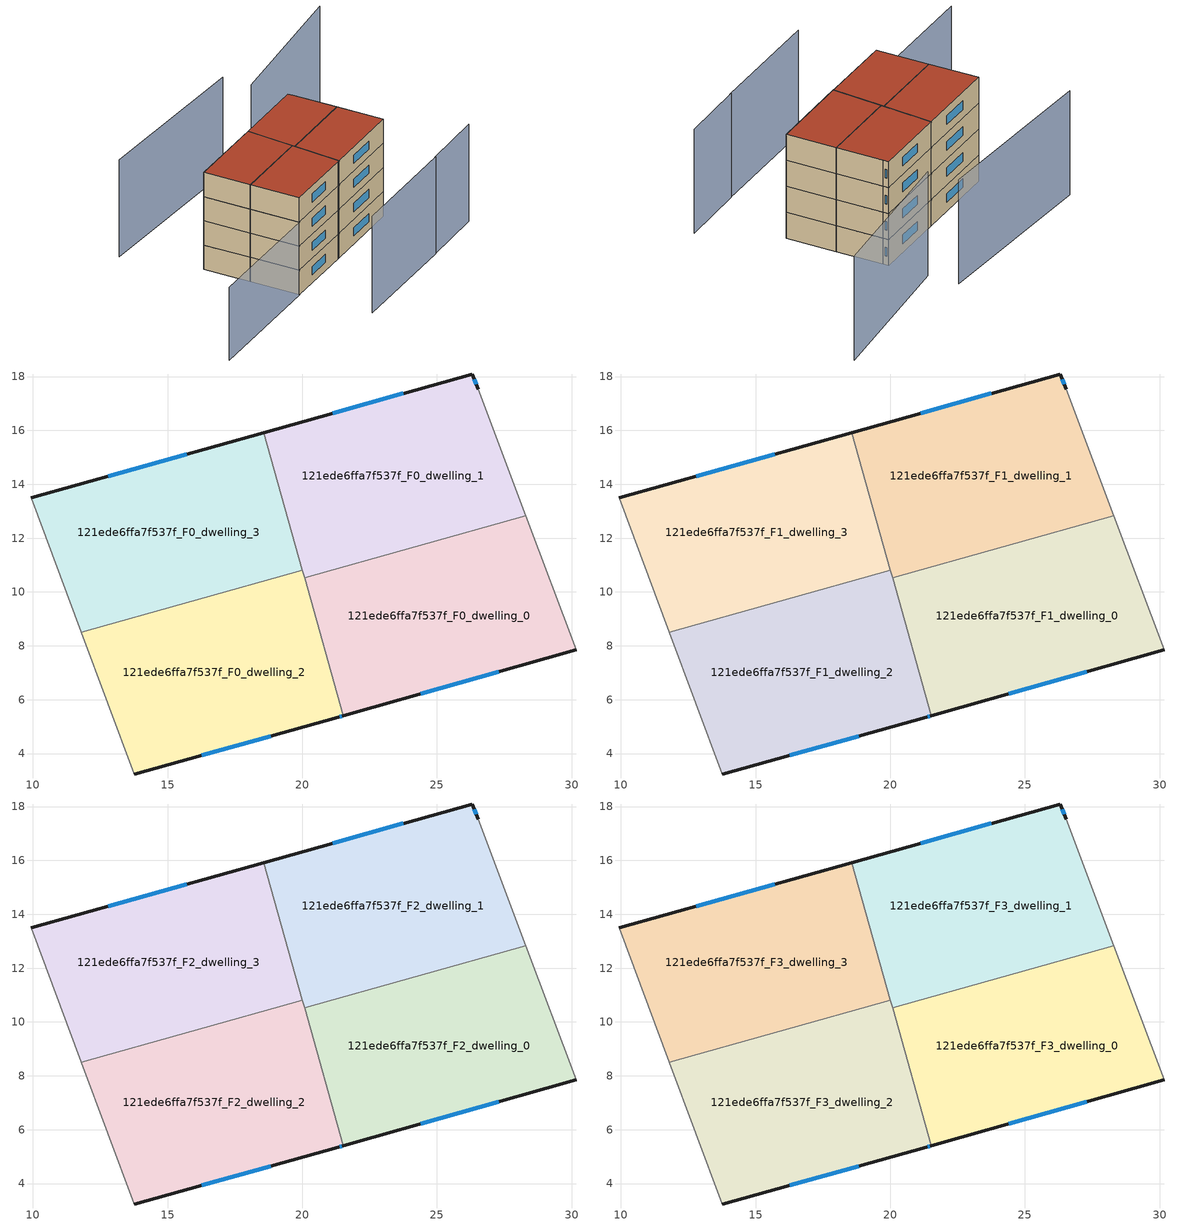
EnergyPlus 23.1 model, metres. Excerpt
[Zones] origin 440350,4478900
121ede6ffa7f537f_F0_dwelling_0
 floor ground (EU_floor_Construction): 28.3,12.83 30.17,7.86 21.52,5.4 20.09,10.52 z0
 wall outside (EU_wall_Construction): 21.52,5.4 30.17,7.86 z0:3
 wall to 121ede6ffa7f537f_F0_dwelling_1 (EU_wall_Construction): 28.3,12.83 20.09,10.52 z0:3
 wall adiabatic (EU_wall_Construction): 30.17,7.86 28.3,12.83 z0:3
 wall to 121ede6ffa7f537f_F0_dwelling_2 (EU_wall_Construction): 20.09,10.52 21.52,5.4 z0:3
 window (EU_Window_Construction): 24.39,6.22 27.3,7.05 z0.99:2.01
121ede6ffa7f537f_F0_dwelling_1
 floor ground (EU_floor_Construction): 26.53,17.53 28.3,12.83 20.09,10.52 18.57,15.92 26.32,18.09 z0
 wall outside (EU_wall_Construction): 26.53,17.53 26.32,18.09 18.57,15.92 z0:3
 wall adiabatic (EU_wall_Construction): 28.3,12.83 26.53,17.53 z0:3
 wall to 121ede6ffa7f537f_F0_dwelling_3 (EU_wall_Construction): 18.57,15.92 20.01,10.8 z0:3
 wall to 121ede6ffa7f537f_F0_dwelling_2 (EU_wall_Construction): 20.01,10.8 20.09,10.52 z0:3
 window (EU_Window_Construction): 23.75,17.37 21.14,16.64 / 26.46,17.71 26.39,17.91 z0.99:2.01
121ede6ffa7f537f_F0_dwelling_2
 floor ground (EU_floor_Construction): 20.01,10.8 21.52,5.4 21.33,5.35 13.76,3.24 11.8,8.5 z0
 wall outside (EU_wall_Construction): 13.76,3.24 21.33,5.35 21.52,5.4 z0:3
 wall adiabatic (EU_wall_Construction): 11.8,8.5 13.76,3.24 z0:3
 wall to 121ede6ffa7f537f_F0_dwelling_3 (EU_wall_Construction): 20.01,10.8 11.8,8.5 z0:3
 window (EU_Window_Construction): 21.39,5.36 21.46,5.38 / 16.27,3.94 18.82,4.65 z0.99:2.01
121ede6ffa7f537f_F0_dwelling_3
 floor ground (EU_floor_Construction): 18.57,15.92 20.01,10.8 11.8,8.5 9.94,13.5 z0
 wall outside (EU_wall_Construction): 18.57,15.92 9.94,13.5 z0:3
 wall adiabatic (EU_wall_Construction): 9.94,13.5 11.8,8.5 z0:3
 window (EU_Window_Construction): 15.71,15.12 12.8,14.3 z0.99:2.01
121ede6ffa7f537f_F1_dwelling_0
 floor to 121ede6ffa7f537f_F0_dwelling_0 (EU_floor_Construction): 28.3,12.83 30.17,7.86 21.52,5.4 20.09,10.52 z3
 wall outside (EU_wall_Construction): 21.52,5.4 30.17,7.86 z3:6
 wall to 121ede6ffa7f537f_F1_dwelling_1 (EU_wall_Construction): 28.3,12.83 20.09,10.52 z3:6
 wall adiabatic (EU_wall_Construction): 30.17,7.86 28.3,12.83 z3:6
 wall to 121ede6ffa7f537f_F1_dwelling_2 (EU_wall_Construction): 20.09,10.52 21.52,5.4 z3:6
 window (EU_Window_Construction): 24.39,6.22 27.3,7.05 z3.99:5.01
121ede6ffa7f537f_F1_dwelling_1
 floor to 121ede6ffa7f537f_F0_dwelling_1 (EU_floor_Construction): 26.53,17.53 28.3,12.83 20.09,10.52 18.57,15.92 26.32,18.09 z3
 wall outside (EU_wall_Construction): 26.53,17.53 26.32,18.09 18.57,15.92 z3:6
 wall adiabatic (EU_wall_Construction): 28.3,12.83 26.53,17.53 z3:6
 wall to 121ede6ffa7f537f_F1_dwelling_3 (EU_wall_Construction): 18.57,15.92 20.01,10.8 z3:6
 wall to 121ede6ffa7f537f_F1_dwelling_2 (EU_wall_Construction): 20.01,10.8 20.09,10.52 z3:6
 window (EU_Window_Construction): 23.75,17.37 21.14,16.64 / 26.46,17.71 26.39,17.91 z3.99:5.01
121ede6ffa7f537f_F1_dwelling_2
 floor to 121ede6ffa7f537f_F0_dwelling_2 (EU_floor_Construction): 20.01,10.8 21.52,5.4 21.33,5.35 13.76,3.24 11.8,8.5 z3
 wall outside (EU_wall_Construction): 13.76,3.24 21.33,5.35 21.52,5.4 z3:6
 wall adiabatic (EU_wall_Construction): 11.8,8.5 13.76,3.24 z3:6
 wall to 121ede6ffa7f537f_F1_dwelling_3 (EU_wall_Construction): 20.01,10.8 11.8,8.5 z3:6
 window (EU_Window_Construction): 21.39,5.36 21.46,5.38 / 16.27,3.94 18.82,4.65 z3.99:5.01
121ede6ffa7f537f_F1_dwelling_3
 floor to 121ede6ffa7f537f_F0_dwelling_3 (EU_floor_Construction): 18.57,15.92 20.01,10.8 11.8,8.5 9.94,13.5 z3
 wall outside (EU_wall_Construction): 18.57,15.92 9.94,13.5 z3:6
 wall adiabatic (EU_wall_Construction): 9.94,13.5 11.8,8.5 z3:6
 window (EU_Window_Construction): 15.71,15.12 12.8,14.3 z3.99:5.01
121ede6ffa7f537f_F2_dwelling_0
 floor to 121ede6ffa7f537f_F1_dwelling_0 (EU_floor_Construction): 28.3,12.83 30.17,7.86 21.52,5.4 20.09,10.52 z6
 wall outside (EU_wall_Construction): 21.52,5.4 30.17,7.86 z6:9
 wall to 121ede6ffa7f537f_F2_dwelling_1 (EU_wall_Construction): 28.3,12.83 20.09,10.52 z6:9
 wall adiabatic (EU_wall_Construction): 30.17,7.86 28.3,12.83 z6:9
 wall to 121ede6ffa7f537f_F2_dwelling_2 (EU_wall_Construction): 20.09,10.52 21.52,5.4 z6:9
 window (EU_Window_Construction): 24.39,6.22 27.3,7.05 z6.99:8.01
121ede6ffa7f537f_F2_dwelling_1
 floor to 121ede6ffa7f537f_F1_dwelling_1 (EU_floor_Construction): 26.53,17.53 28.3,12.83 20.09,10.52 18.57,15.92 26.32,18.09 z6
 wall outside (EU_wall_Construction): 26.53,17.53 26.32,18.09 18.57,15.92 z6:9
 wall adiabatic (EU_wall_Construction): 28.3,12.83 26.53,17.53 z6:9
 wall to 121ede6ffa7f537f_F2_dwelling_3 (EU_wall_Construction): 18.57,15.92 20.01,10.8 z6:9
 wall to 121ede6ffa7f537f_F2_dwelling_2 (EU_wall_Construction): 20.01,10.8 20.09,10.52 z6:9
 window (EU_Window_Construction): 23.75,17.37 21.14,16.64 / 26.46,17.71 26.39,17.91 z6.99:8.01
121ede6ffa7f537f_F2_dwelling_2
 floor to 121ede6ffa7f537f_F1_dwelling_2 (EU_floor_Construction): 20.01,10.8 21.52,5.4 21.33,5.35 13.76,3.24 11.8,8.5 z6
 wall outside (EU_wall_Construction): 13.76,3.24 21.33,5.35 21.52,5.4 z6:9
 wall adiabatic (EU_wall_Construction): 11.8,8.5 13.76,3.24 z6:9
 wall to 121ede6ffa7f537f_F2_dwelling_3 (EU_wall_Construction): 20.01,10.8 11.8,8.5 z6:9
 window (EU_Window_Construction): 21.39,5.36 21.46,5.38 / 16.27,3.94 18.82,4.65 z6.99:8.01
121ede6ffa7f537f_F2_dwelling_3
 floor to 121ede6ffa7f537f_F1_dwelling_3 (EU_floor_Construction): 18.57,15.92 20.01,10.8 11.8,8.5 9.94,13.5 z6
 wall outside (EU_wall_Construction): 18.57,15.92 9.94,13.5 z6:9
 wall adiabatic (EU_wall_Construction): 9.94,13.5 11.8,8.5 z6:9
 window (EU_Window_Construction): 15.71,15.12 12.8,14.3 z6.99:8.01
121ede6ffa7f537f_F3_dwelling_0
 floor to 121ede6ffa7f537f_F2_dwelling_0 (EU_floor_Construction): 28.3,12.83 30.17,7.86 21.52,5.4 20.09,10.52 z9
 wall outside (EU_wall_Construction): 21.52,5.4 30.17,7.86 z9:12
 wall to 121ede6ffa7f537f_F3_dwelling_1 (EU_wall_Construction): 28.3,12.83 20.09,10.52 z9:12
 wall adiabatic (EU_wall_Construction): 30.17,7.86 28.3,12.83 z9:12
 wall to 121ede6ffa7f537f_F3_dwelling_2 (EU_wall_Construction): 20.09,10.52 21.52,5.4 z9:12
 window (EU_Window_Construction): 24.39,6.22 27.3,7.05 z9.99:11.01
 roof outside (EU_roof_Construction): 30.17,7.86 28.3,12.83 20.09,10.52 21.52,5.4 z12
121ede6ffa7f537f_F3_dwelling_1
 floor to 121ede6ffa7f537f_F2_dwelling_1 (EU_floor_Construction): 26.53,17.53 28.3,12.83 20.09,10.52 18.57,15.92 26.32,18.09 z9
 wall outside (EU_wall_Construction): 26.53,17.53 26.32,18.09 18.57,15.92 z9:12
 wall adiabatic (EU_wall_Construction): 28.3,12.83 26.53,17.53 z9:12
 wall to 121ede6ffa7f537f_F3_dwelling_3 (EU_wall_Construction): 18.57,15.92 20.01,10.8 z9:12
 wall to 121ede6ffa7f537f_F3_dwelling_2 (EU_wall_Construction): 20.01,10.8 20.09,10.52 z9:12
 window (EU_Window_Construction): 23.75,17.37 21.14,16.64 / 26.46,17.71 26.39,17.91 z9.99:11.01
 roof outside (EU_roof_Construction): 28.3,12.83 26.53,17.53 26.32,18.09 18.57,15.92 20.09,10.52 z12
121ede6ffa7f537f_F3_dwelling_2
 floor to 121ede6ffa7f537f_F2_dwelling_2 (EU_floor_Construction): 20.01,10.8 21.52,5.4 21.33,5.35 13.76,3.24 11.8,8.5 z9
 wall outside (EU_wall_Construction): 13.76,3.24 21.33,5.35 21.52,5.4 z9:12
 wall adiabatic (EU_wall_Construction): 11.8,8.5 13.76,3.24 z9:12
 wall to 121ede6ffa7f537f_F3_dwelling_3 (EU_wall_Construction): 20.01,10.8 11.8,8.5 z9:12
 window (EU_Window_Construction): 21.39,5.36 21.46,5.38 / 16.27,3.94 18.82,4.65 z9.99:11.01
 roof outside (EU_roof_Construction): 21.33,5.35 21.52,5.4 20.01,10.8 11.8,8.5 13.76,3.24 z12
121ede6ffa7f537f_F3_dwelling_3
 floor to 121ede6ffa7f537f_F2_dwelling_3 (EU_floor_Construction): 18.57,15.92 20.01,10.8 11.8,8.5 9.94,13.5 z9
 wall outside (EU_wall_Construction): 18.57,15.92 9.94,13.5 z9:12
 wall adiabatic (EU_wall_Construction): 9.94,13.5 11.8,8.5 z9:12
 window (EU_Window_Construction): 15.71,15.12 12.8,14.3 z9.99:11.01
 roof outside (EU_roof_Construction): 20.01,10.8 18.57,15.92 9.94,13.5 11.8,8.5 z12
shading: 16.81,-4.42 29.25,-0.95 / 23.67,25.02 5.23,21.27 / 40.09,27.68 24.82,21.95 / 29.06,-0.98 35.92,1.04 z0:12; 13.76,3.23 0.09,-0.57 / 29.33,7.59 26.53,17.53 z0:9
[Building]
EU S2 Campaign: North Axis=0; Terrain=City; Solar Distribution=FullExterior
[Site:Location]
Madrid: Latitude=40.5; Longitude=-3.5; Time Zone=1; Elevation=609
[SizingPeriod:WeatherFileDays]
AnnualSizingPeriod: Begin Month=1; Begin Day of Month=1; End Month=12; End Day of Month=31; Day of Week for Start Day=Monday; Use Weather File Daylight Saving Period=No; Use Weather File Rain and Snow Indicators=No
[MATERIAL]
EU_InternalMass_Material: Roughness=MediumRough; Thickness=0.1; Conductivity=1; Density=1800; Specific Heat=900; Thermal Absorptance=0.9; Solar Absorptance=0.7; Visible Absorptance=0.7
[MATERIAL:NOMASS] Roughness=MediumRough; Thermal Absorptance=0.9; Solar Absorptance=0.7; Visible Absorptance=0.7
Name | Thermal Resistance
EU_wall_NoMass | 0.609216
EU_roof_NoMass | 0.513268
EU_floor_NoMass | 0.568163
[WINDOWMATERIAL:SIMPLEGLAZINGSYSTEM]
EU_Window_SimpleGlazing: UFactor=5.50606; Solar Heat Gain Coefficient=0.85; Visible Transmittance=0.85
[CONSTRUCTION]
EU_wall_Construction: EU_wall_NoMass
EU_roof_Construction: EU_roof_NoMass
EU_floor_Construction: EU_floor_NoMass
EU_InternalMass_Construction: EU_InternalMass_Material
EU_Window_Construction: EU_Window_SimpleGlazing
[ZONE] Type=1; Multiplier=1; Ceiling Height=autocalculate; Floor Area=autocalculate; Part of Total Floor Area=Yes
Name | Volume
121ede6ffa7f537f_F0_dwelling_0; 121ede6ffa7f537f_F1_dwelling_0; 121ede6ffa7f537f_F2_dwelling_0; 121ede6ffa7f537f_F3_dwelling_0 | 139.376
121ede6ffa7f537f_F0_dwelling_1; 121ede6ffa7f537f_F1_dwelling_1; 121ede6ffa7f537f_F2_dwelling_1; 121ede6ffa7f537f_F3_dwelling_1; 121ede6ffa7f537f_F0_dwelling_3; 121ede6ffa7f537f_F1_dwelling_3; 121ede6ffa7f537f_F2_dwelling_3; 121ede6ffa7f537f_F3_dwelling_3 | 139.384
121ede6ffa7f537f_F0_dwelling_2; 121ede6ffa7f537f_F1_dwelling_2; 121ede6ffa7f537f_F2_dwelling_2; 121ede6ffa7f537f_F3_dwelling_2 | 139.375
[INTERNALMASS] Construction=EU_InternalMass_Construction
Name | Zone or ZoneList | Surface Area
121ede6ffa7f537f_F0_dwelling_0_EU_InternalMass | 121ede6ffa7f537f_F0_dwelling_0 | 46.4587
121ede6ffa7f537f_F0_dwelling_1_EU_InternalMass | 121ede6ffa7f537f_F0_dwelling_1 | 46.4612
121ede6ffa7f537f_F0_dwelling_2_EU_InternalMass | 121ede6ffa7f537f_F0_dwelling_2 | 46.4583
121ede6ffa7f537f_F0_dwelling_3_EU_InternalMass | 121ede6ffa7f537f_F0_dwelling_3 | 46.4613
121ede6ffa7f537f_F1_dwelling_0_EU_InternalMass | 121ede6ffa7f537f_F1_dwelling_0 | 46.4587
121ede6ffa7f537f_F1_dwelling_1_EU_InternalMass | 121ede6ffa7f537f_F1_dwelling_1 | 46.4612
121ede6ffa7f537f_F1_dwelling_2_EU_InternalMass | 121ede6ffa7f537f_F1_dwelling_2 | 46.4583
121ede6ffa7f537f_F1_dwelling_3_EU_InternalMass | 121ede6ffa7f537f_F1_dwelling_3 | 46.4613
121ede6ffa7f537f_F2_dwelling_0_EU_InternalMass | 121ede6ffa7f537f_F2_dwelling_0 | 46.4587
121ede6ffa7f537f_F2_dwelling_1_EU_InternalMass | 121ede6ffa7f537f_F2_dwelling_1 | 46.4612
121ede6ffa7f537f_F2_dwelling_2_EU_InternalMass | 121ede6ffa7f537f_F2_dwelling_2 | 46.4583
121ede6ffa7f537f_F2_dwelling_3_EU_InternalMass | 121ede6ffa7f537f_F2_dwelling_3 | 46.4613
121ede6ffa7f537f_F3_dwelling_0_EU_InternalMass | 121ede6ffa7f537f_F3_dwelling_0 | 46.4587
121ede6ffa7f537f_F3_dwelling_1_EU_InternalMass | 121ede6ffa7f537f_F3_dwelling_1 | 46.4612
121ede6ffa7f537f_F3_dwelling_2_EU_InternalMass | 121ede6ffa7f537f_F3_dwelling_2 | 46.4583
121ede6ffa7f537f_F3_dwelling_3_EU_InternalMass | 121ede6ffa7f537f_F3_dwelling_3 | 46.4613
[OTHEREQUIPMENT] Fuel Type=Electricity; Design Level Calculation Method=Watts/Area; Power per Zone Floor Area=1; Fraction Latent=0; Fraction Radiant=0; Fraction Lost=0; Carbon Dioxide Generation Rate=0; EndUse Subcategory=EU_Step8_InternalGains
Name | Zone or ZoneList or Space or SpaceList | Schedule
EU_Step8_InternalGain_121ede6ffa7f537f_F0_dwelling_0_f000 | 121ede6ffa7f537f_F0_dwelling_0 | EU_Step8_GainSchedule_121ede6ffa7f537f_F0_dwelling_0_f000
EU_Step8_InternalGain_121ede6ffa7f537f_F0_dwelling_1_f000 | 121ede6ffa7f537f_F0_dwelling_1 | EU_Step8_GainSchedule_121ede6ffa7f537f_F0_dwelling_1_f000
EU_Step8_InternalGain_121ede6ffa7f537f_F0_dwelling_2_f000 | 121ede6ffa7f537f_F0_dwelling_2 | EU_Step8_GainSchedule_121ede6ffa7f537f_F0_dwelling_2_f000
EU_Step8_InternalGain_121ede6ffa7f537f_F0_dwelling_3_f000 | 121ede6ffa7f537f_F0_dwelling_3 | EU_Step8_GainSchedule_121ede6ffa7f537f_F0_dwelling_3_f000
EU_Step8_InternalGain_121ede6ffa7f537f_F1_dwelling_0_f000 | 121ede6ffa7f537f_F1_dwelling_0 | EU_Step8_GainSchedule_121ede6ffa7f537f_F1_dwelling_0_f000
EU_Step8_InternalGain_121ede6ffa7f537f_F1_dwelling_1_f000 | 121ede6ffa7f537f_F1_dwelling_1 | EU_Step8_GainSchedule_121ede6ffa7f537f_F1_dwelling_1_f000
EU_Step8_InternalGain_121ede6ffa7f537f_F1_dwelling_2_f000 | 121ede6ffa7f537f_F1_dwelling_2 | EU_Step8_GainSchedule_121ede6ffa7f537f_F1_dwelling_2_f000
EU_Step8_InternalGain_121ede6ffa7f537f_F1_dwelling_3_f000 | 121ede6ffa7f537f_F1_dwelling_3 | EU_Step8_GainSchedule_121ede6ffa7f537f_F1_dwelling_3_f000
EU_Step8_InternalGain_121ede6ffa7f537f_F2_dwelling_0_f000 | 121ede6ffa7f537f_F2_dwelling_0 | EU_Step8_GainSchedule_121ede6ffa7f537f_F2_dwelling_0_f000
EU_Step8_InternalGain_121ede6ffa7f537f_F2_dwelling_1_f000 | 121ede6ffa7f537f_F2_dwelling_1 | EU_Step8_GainSchedule_121ede6ffa7f537f_F2_dwelling_1_f000
EU_Step8_InternalGain_121ede6ffa7f537f_F2_dwelling_2_f000 | 121ede6ffa7f537f_F2_dwelling_2 | EU_Step8_GainSchedule_121ede6ffa7f537f_F2_dwelling_2_f000
EU_Step8_InternalGain_121ede6ffa7f537f_F2_dwelling_3_f000 | 121ede6ffa7f537f_F2_dwelling_3 | EU_Step8_GainSchedule_121ede6ffa7f537f_F2_dwelling_3_f000
EU_Step8_InternalGain_121ede6ffa7f537f_F3_dwelling_0_f000 | 121ede6ffa7f537f_F3_dwelling_0 | EU_Step8_GainSchedule_121ede6ffa7f537f_F3_dwelling_0_f000
EU_Step8_InternalGain_121ede6ffa7f537f_F3_dwelling_1_f000 | 121ede6ffa7f537f_F3_dwelling_1 | EU_Step8_GainSchedule_121ede6ffa7f537f_F3_dwelling_1_f000
EU_Step8_InternalGain_121ede6ffa7f537f_F3_dwelling_2_f000 | 121ede6ffa7f537f_F3_dwelling_2 | EU_Step8_GainSchedule_121ede6ffa7f537f_F3_dwelling_2_f000
EU_Step8_InternalGain_121ede6ffa7f537f_F3_dwelling_3_f000 | 121ede6ffa7f537f_F3_dwelling_3 | EU_Step8_GainSchedule_121ede6ffa7f537f_F3_dwelling_3_f000
[ZONEVENTILATION:DESIGNFLOWRATE] Schedule=EU_AlwaysOn; Design Flow Rate Calculation Method=AirChanges/Hour; Air Changes per Hour=0.752966; Ventilation Type=Natural; Fan Pressure Rise=0; Fan Total Efficiency=1; Constant Term Coefficient=1; Temperature Term Coefficient=0; Velocity Term Coefficient=0; Velocity Squared Term Coefficient=0; Minimum Indoor Temperature=-100; Maximum Indoor Temperature=100; Delta Temperature=-100; Minimum Outdoor Temperature=-100; Maximum Outdoor Temperature=100; Maximum Wind Speed=40
Name | Zone or ZoneList or Space or SpaceList
EU_ConstantAir_121ede6ffa7f537f_F0_dwelling_0 | 121ede6ffa7f537f_F0_dwelling_0
EU_ConstantAir_121ede6ffa7f537f_F0_dwelling_1 | 121ede6ffa7f537f_F0_dwelling_1
EU_ConstantAir_121ede6ffa7f537f_F0_dwelling_2 | 121ede6ffa7f537f_F0_dwelling_2
EU_ConstantAir_121ede6ffa7f537f_F0_dwelling_3 | 121ede6ffa7f537f_F0_dwelling_3
EU_ConstantAir_121ede6ffa7f537f_F1_dwelling_0 | 121ede6ffa7f537f_F1_dwelling_0
EU_ConstantAir_121ede6ffa7f537f_F1_dwelling_1 | 121ede6ffa7f537f_F1_dwelling_1
EU_ConstantAir_121ede6ffa7f537f_F1_dwelling_2 | 121ede6ffa7f537f_F1_dwelling_2
EU_ConstantAir_121ede6ffa7f537f_F1_dwelling_3 | 121ede6ffa7f537f_F1_dwelling_3
EU_ConstantAir_121ede6ffa7f537f_F2_dwelling_0 | 121ede6ffa7f537f_F2_dwelling_0
EU_ConstantAir_121ede6ffa7f537f_F2_dwelling_1 | 121ede6ffa7f537f_F2_dwelling_1
EU_ConstantAir_121ede6ffa7f537f_F2_dwelling_2 | 121ede6ffa7f537f_F2_dwelling_2
EU_ConstantAir_121ede6ffa7f537f_F2_dwelling_3 | 121ede6ffa7f537f_F2_dwelling_3
EU_ConstantAir_121ede6ffa7f537f_F3_dwelling_0 | 121ede6ffa7f537f_F3_dwelling_0
EU_ConstantAir_121ede6ffa7f537f_F3_dwelling_1 | 121ede6ffa7f537f_F3_dwelling_1
EU_ConstantAir_121ede6ffa7f537f_F3_dwelling_2 | 121ede6ffa7f537f_F3_dwelling_2
EU_ConstantAir_121ede6ffa7f537f_F3_dwelling_3 | 121ede6ffa7f537f_F3_dwelling_3
[HVACTEMPLATE:THERMOSTAT] Constant Heating Setpoint=20; Constant Cooling Setpoint=50
EU_HeatOnly_121ede6ffa7f537f_F0_dwelling_0; EU_HeatOnly_121ede6ffa7f537f_F0_dwelling_1; EU_HeatOnly_121ede6ffa7f537f_F0_dwelling_2; EU_HeatOnly_121ede6ffa7f537f_F0_dwelling_3; EU_HeatOnly_121ede6ffa7f537f_F1_dwelling_0; EU_HeatOnly_121ede6ffa7f537f_F1_dwelling_1; EU_HeatOnly_121ede6ffa7f537f_F1_dwelling_2; EU_HeatOnly_121ede6ffa7f537f_F1_dwelling_3; EU_HeatOnly_121ede6ffa7f537f_F2_dwelling_0; EU_HeatOnly_121ede6ffa7f537f_F2_dwelling_1; EU_HeatOnly_121ede6ffa7f537f_F2_dwelling_2; EU_HeatOnly_121ede6ffa7f537f_F2_dwelling_3; EU_HeatOnly_121ede6ffa7f537f_F3_dwelling_0; EU_HeatOnly_121ede6ffa7f537f_F3_dwelling_1; EU_HeatOnly_121ede6ffa7f537f_F3_dwelling_2; EU_HeatOnly_121ede6ffa7f537f_F3_dwelling_3
[HVACTEMPLATE:ZONE:IDEALLOADSAIRSYSTEM] System Availability Schedule=EU_AlwaysOn; Maximum Heating Supply Air Temperature=50; Minimum Cooling Supply Air Temperature=13; Maximum Heating Supply Air Humidity Ratio=0.0156; Minimum Cooling Supply Air Humidity Ratio=0.0077; Heating Limit=NoLimit; Cooling Limit=NoLimit; Heating Availability Schedule=EU_AlwaysOn; Cooling Availability Schedule=EU_CoolingOff; Dehumidification Control Type=ConstantSensibleHeatRatio; Cooling Sensible Heat Ratio=0.7; Dehumidification Setpoint=60; Humidification Control Type=None; Humidification Setpoint=30; Outdoor Air Method=None; Outdoor Air Flow Rate per Person=0.00944; Outdoor Air Flow Rate per Zone Floor Area=0; Outdoor Air Flow Rate per Zone=0; Demand Controlled Ventilation Type=None; Outdoor Air Economizer Type=NoEconomizer; Heat Recovery Type=None; Sensible Heat Recovery Effectiveness=0.7; Latent Heat Recovery Effectiveness=0.65
Name | Template Thermostat
121ede6ffa7f537f_F0_dwelling_0 | EU_HeatOnly_121ede6ffa7f537f_F0_dwelling_0
121ede6ffa7f537f_F0_dwelling_1 | EU_HeatOnly_121ede6ffa7f537f_F0_dwelling_1
121ede6ffa7f537f_F0_dwelling_2 | EU_HeatOnly_121ede6ffa7f537f_F0_dwelling_2
121ede6ffa7f537f_F0_dwelling_3 | EU_HeatOnly_121ede6ffa7f537f_F0_dwelling_3
121ede6ffa7f537f_F1_dwelling_0 | EU_HeatOnly_121ede6ffa7f537f_F1_dwelling_0
121ede6ffa7f537f_F1_dwelling_1 | EU_HeatOnly_121ede6ffa7f537f_F1_dwelling_1
121ede6ffa7f537f_F1_dwelling_2 | EU_HeatOnly_121ede6ffa7f537f_F1_dwelling_2
121ede6ffa7f537f_F1_dwelling_3 | EU_HeatOnly_121ede6ffa7f537f_F1_dwelling_3
121ede6ffa7f537f_F2_dwelling_0 | EU_HeatOnly_121ede6ffa7f537f_F2_dwelling_0
121ede6ffa7f537f_F2_dwelling_1 | EU_HeatOnly_121ede6ffa7f537f_F2_dwelling_1
121ede6ffa7f537f_F2_dwelling_2 | EU_HeatOnly_121ede6ffa7f537f_F2_dwelling_2
121ede6ffa7f537f_F2_dwelling_3 | EU_HeatOnly_121ede6ffa7f537f_F2_dwelling_3
121ede6ffa7f537f_F3_dwelling_0 | EU_HeatOnly_121ede6ffa7f537f_F3_dwelling_0
121ede6ffa7f537f_F3_dwelling_1 | EU_HeatOnly_121ede6ffa7f537f_F3_dwelling_1
121ede6ffa7f537f_F3_dwelling_2 | EU_HeatOnly_121ede6ffa7f537f_F3_dwelling_2
121ede6ffa7f537f_F3_dwelling_3 | EU_HeatOnly_121ede6ffa7f537f_F3_dwelling_3
[SIZING:ZONE] Zone Cooling Design Supply Air Temperature Input Method=SupplyAirTemperature; Zone Cooling Design Supply Air Temperature=13; Zone Heating Design Supply Air Temperature Input Method=SupplyAirTemperature; Zone Heating Design Supply Air Temperature=50; Zone Cooling Design Supply Air Humidity Ratio=0.008; Zone Heating Design Supply Air Humidity Ratio=0.008; Cooling Design Air Flow Method=DesignDay; Cooling Design Air Flow Rate=0; Cooling Minimum Air Flow per Zone Floor Area=0.000762; Cooling Minimum Air Flow=0; Cooling Minimum Air Flow Fraction=0.2; Heating Design Air Flow Method=DesignDay; Heating Design Air Flow Rate=0; Heating Maximum Air Flow per Zone Floor Area=0.002032; Heating Maximum Air Flow=0.141576; Heating Maximum Air Flow Fraction=0.3; Account for Dedicated Outdoor Air System=No; Dedicated Outdoor Air System Control Strategy=NeutralSupplyAir; Dedicated Outdoor Air Low Setpoint Temperature for Design=autosize; Dedicated Outdoor Air High Setpoint Temperature for Design=autosize; Zone Load Sizing Method=Sensible Load Only No Latent Load; Zone Latent Cooling Design Supply Air Humidity Ratio Input Method=HumidityRatioDifference; Zone Cooling Design Supply Air Humidity Ratio Difference=0.005; Zone Latent Heating Design Supply Air Humidity Ratio Input Method=HumidityRatioDifference; Zone Humidification Design Supply Air Humidity Ratio Difference=0.005
121ede6ffa7f537f_F0_dwelling_0; 121ede6ffa7f537f_F0_dwelling_1; 121ede6ffa7f537f_F0_dwelling_2; 121ede6ffa7f537f_F0_dwelling_3; 121ede6ffa7f537f_F1_dwelling_0; 121ede6ffa7f537f_F1_dwelling_1; 121ede6ffa7f537f_F1_dwelling_2; 121ede6ffa7f537f_F1_dwelling_3; 121ede6ffa7f537f_F2_dwelling_0; 121ede6ffa7f537f_F2_dwelling_1; 121ede6ffa7f537f_F2_dwelling_2; 121ede6ffa7f537f_F2_dwelling_3; 121ede6ffa7f537f_F3_dwelling_0; 121ede6ffa7f537f_F3_dwelling_1; 121ede6ffa7f537f_F3_dwelling_2; 121ede6ffa7f537f_F3_dwelling_3
[SCHEDULE:CONSTANT]
Name | Hourly Value
EU_AlwaysOn | 1
EU_CoolingOff | 0
[SCHEDULE:FILE] Column Number=1; Rows to Skip at Top=0; Number of Hours of Data=8760; Column Separator=Comma; Interpolate to Timestep=No; Minutes per Item=60; Adjust Schedule for Daylight Savings=Yes
Name | File
EU_Step8_GainSchedule_121ede6ffa7f537f_F0_dwelling_0_f000 | ../../schedules/121ede6ffa7f537f/121ede6ffa7f537f_F0_dwelling_0_f000_gain.csv
EU_Step8_GainSchedule_121ede6ffa7f537f_F0_dwelling_1_f000 | ../../schedules/121ede6ffa7f537f/121ede6ffa7f537f_F0_dwelling_1_f000_gain.csv
EU_Step8_GainSchedule_121ede6ffa7f537f_F0_dwelling_2_f000 | ../../schedules/121ede6ffa7f537f/121ede6ffa7f537f_F0_dwelling_2_f000_gain.csv
EU_Step8_GainSchedule_121ede6ffa7f537f_F0_dwelling_3_f000 | ../../schedules/121ede6ffa7f537f/121ede6ffa7f537f_F0_dwelling_3_f000_gain.csv
EU_Step8_GainSchedule_121ede6ffa7f537f_F1_dwelling_0_f000 | ../../schedules/121ede6ffa7f537f/121ede6ffa7f537f_F1_dwelling_0_f000_gain.csv
EU_Step8_GainSchedule_121ede6ffa7f537f_F1_dwelling_1_f000 | ../../schedules/121ede6ffa7f537f/121ede6ffa7f537f_F1_dwelling_1_f000_gain.csv
EU_Step8_GainSchedule_121ede6ffa7f537f_F1_dwelling_2_f000 | ../../schedules/121ede6ffa7f537f/121ede6ffa7f537f_F1_dwelling_2_f000_gain.csv
EU_Step8_GainSchedule_121ede6ffa7f537f_F1_dwelling_3_f000 | ../../schedules/121ede6ffa7f537f/121ede6ffa7f537f_F1_dwelling_3_f000_gain.csv
EU_Step8_GainSchedule_121ede6ffa7f537f_F2_dwelling_0_f000 | ../../schedules/121ede6ffa7f537f/121ede6ffa7f537f_F2_dwelling_0_f000_gain.csv
EU_Step8_GainSchedule_121ede6ffa7f537f_F2_dwelling_1_f000 | ../../schedules/121ede6ffa7f537f/121ede6ffa7f537f_F2_dwelling_1_f000_gain.csv
EU_Step8_GainSchedule_121ede6ffa7f537f_F2_dwelling_2_f000 | ../../schedules/121ede6ffa7f537f/121ede6ffa7f537f_F2_dwelling_2_f000_gain.csv
EU_Step8_GainSchedule_121ede6ffa7f537f_F2_dwelling_3_f000 | ../../schedules/121ede6ffa7f537f/121ede6ffa7f537f_F2_dwelling_3_f000_gain.csv
EU_Step8_GainSchedule_121ede6ffa7f537f_F3_dwelling_0_f000 | ../../schedules/121ede6ffa7f537f/121ede6ffa7f537f_F3_dwelling_0_f000_gain.csv
EU_Step8_GainSchedule_121ede6ffa7f537f_F3_dwelling_1_f000 | ../../schedules/121ede6ffa7f537f/121ede6ffa7f537f_F3_dwelling_1_f000_gain.csv
EU_Step8_GainSchedule_121ede6ffa7f537f_F3_dwelling_2_f000 | ../../schedules/121ede6ffa7f537f/121ede6ffa7f537f_F3_dwelling_2_f000_gain.csv
EU_Step8_GainSchedule_121ede6ffa7f537f_F3_dwelling_3_f000 | ../../schedules/121ede6ffa7f537f/121ede6ffa7f537f_F3_dwelling_3_f000_gain.csv
